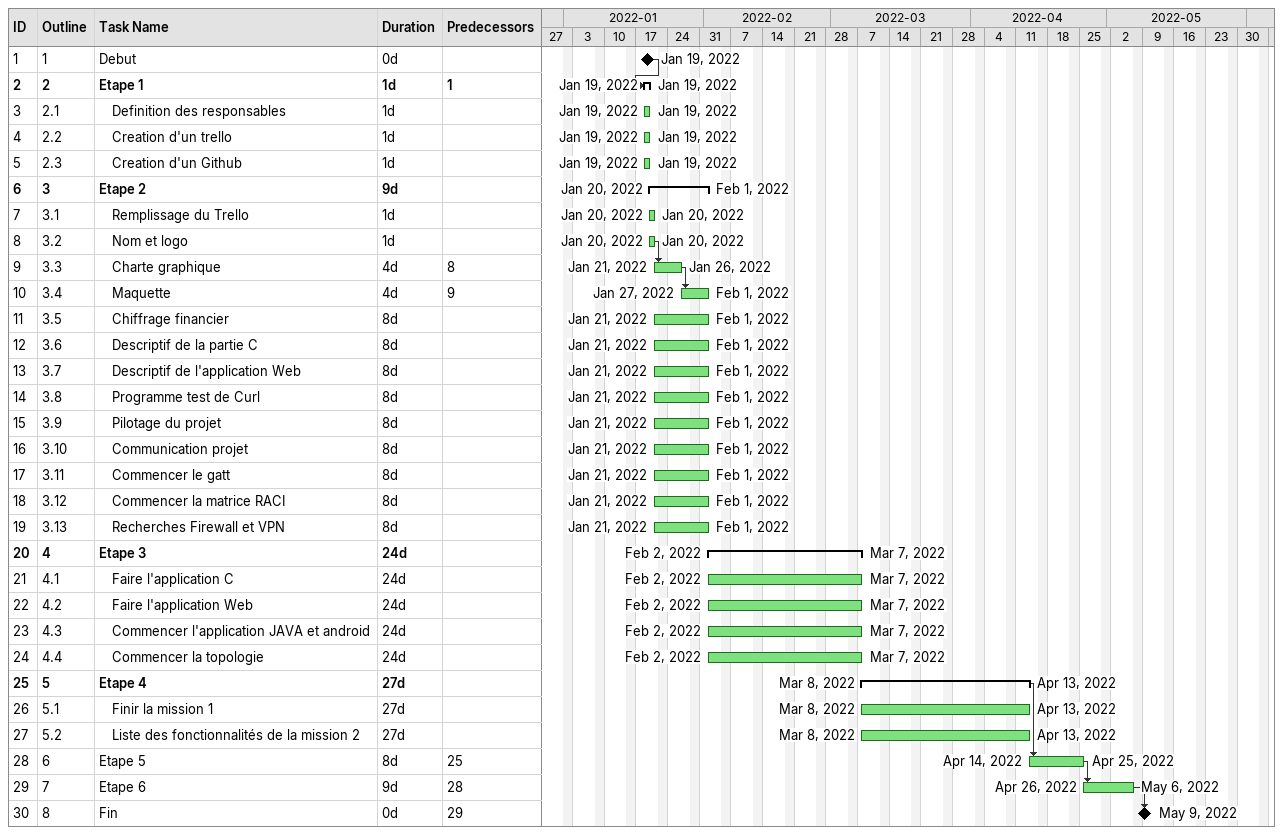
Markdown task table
| ID | WBS | Task | Duration | Start | Finish | Predecessors |
|---|---|---|---|---|---|---|
| 1 | 1 | Debut | 0d | 2022-01-19 | 2022-01-19 |  |
| 2 | 2 | **Etape 1** | 1d | 2022-01-19 | 2022-01-19 | 1 |
| 3 | 2.1 | Definition des responsables | 1d | 2022-01-19 | 2022-01-19 |  |
| 4 | 2.2 | Creation d'un trello | 1d | 2022-01-19 | 2022-01-19 |  |
| 5 | 2.3 | Creation d'un Github | 1d | 2022-01-19 | 2022-01-19 |  |
| 6 | 3 | **Etape 2** | 9d | 2022-01-20 | 2022-02-01 |  |
| 7 | 3.1 | Remplissage du Trello | 1d | 2022-01-20 | 2022-01-20 |  |
| 8 | 3.2 | Nom et logo | 1d | 2022-01-20 | 2022-01-20 |  |
| 9 | 3.3 | Charte graphique | 4d | 2022-01-21 | 2022-01-26 | 8 |
| 10 | 3.4 | Maquette | 4d | 2022-01-27 | 2022-02-01 | 9 |
| 11 | 3.5 | Chiffrage financier | 8d | 2022-01-21 | 2022-02-01 |  |
| 12 | 3.6 | Descriptif de la partie C | 8d | 2022-01-21 | 2022-02-01 |  |
| 13 | 3.7 | Descriptif de l'application Web | 8d | 2022-01-21 | 2022-02-01 |  |
| 14 | 3.8 | Programme test de Curl | 8d | 2022-01-21 | 2022-02-01 |  |
| 15 | 3.9 | Pilotage du projet | 8d | 2022-01-21 | 2022-02-01 |  |
| 16 | 3.10 | Communication projet | 8d | 2022-01-21 | 2022-02-01 |  |
| 17 | 3.11 | Commencer le gatt | 8d | 2022-01-21 | 2022-02-01 |  |
| 18 | 3.12 | Commencer la matrice RACI | 8d | 2022-01-21 | 2022-02-01 |  |
| 19 | 3.13 | Recherches Firewall et VPN | 8d | 2022-01-21 | 2022-02-01 |  |
| 20 | 4 | **Etape 3** | 24d | 2022-02-02 | 2022-03-07 |  |
| 21 | 4.1 | Faire l'application C | 24d | 2022-02-02 | 2022-03-07 |  |
| 22 | 4.2 | Faire l'application Web | 24d | 2022-02-02 | 2022-03-07 |  |
| 23 | 4.3 | Commencer l'application JAVA et android | 24d | 2022-02-02 | 2022-03-07 |  |
| 24 | 4.4 | Commencer la topologie | 24d | 2022-02-02 | 2022-03-07 |  |
| 25 | 5 | **Etape 4** | 27d | 2022-03-08 | 2022-04-13 |  |
| 26 | 5.1 | Finir la mission 1 | 27d | 2022-03-08 | 2022-04-13 |  |
| 27 | 5.2 | Liste des fonctionnalités de la mission 2 | 27d | 2022-03-08 | 2022-04-13 |  |
| 28 | 6 | Etape 5 | 8d | 2022-04-14 | 2022-04-25 | 25 |
| 29 | 7 | Etape 6 | 9d | 2022-04-26 | 2022-05-06 | 28 |
| 30 | 8 | Fin | 0d | 2022-05-09 | 2022-05-09 | 29 |
